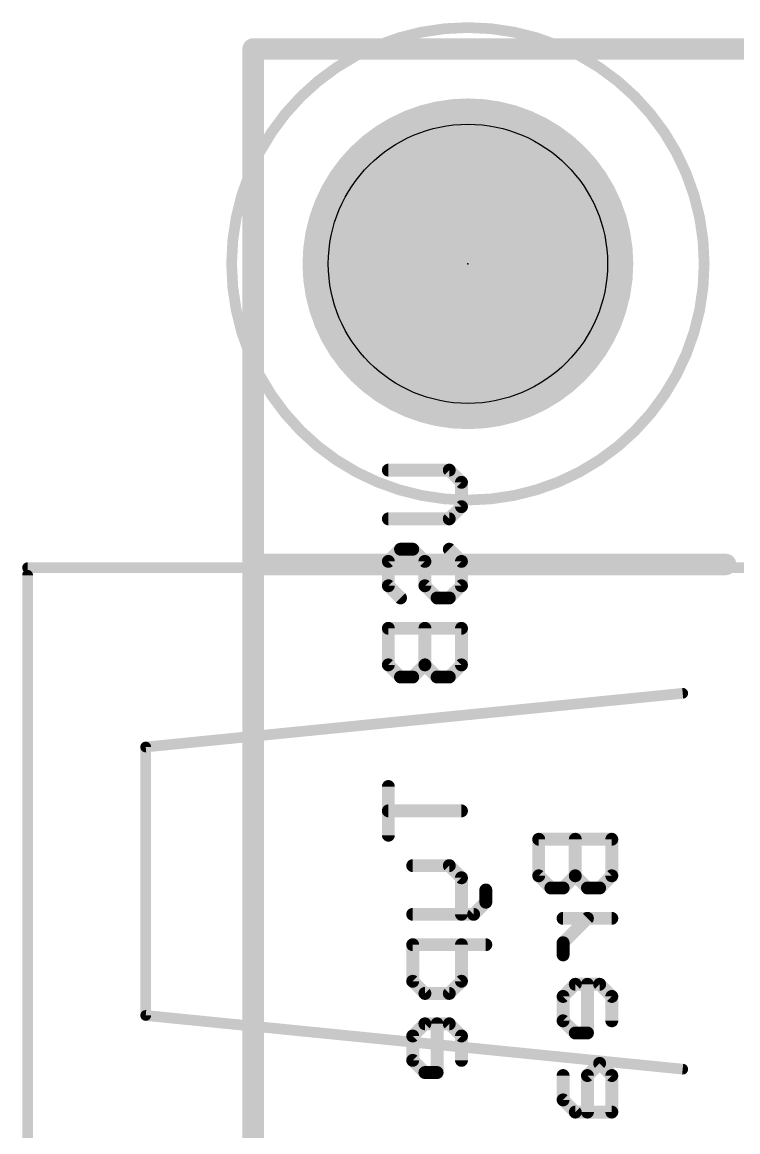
# Model space of a CAD drawing. Extents: x -36 to 72, y -18 to 26.
# Drawn here: x -2.73 to 5.73, y 12.59 to 25.72 of the extents above; entities that cross this region are included whole.
import ezdxf

# ---------------------------------------------------------------- set-up
doc = ezdxf.new("R2010")
doc.units = 0
for name, color, linetype in [('20', 53, 'CONTINUOUS'), ('21', 41, 'CONTINUOUS'), ('22', 40, 'CONTINUOUS'), ('23', 53, 'CONTINUOUS'), ('29', 253, 'CONTINUOUS'), ('30', 253, 'CONTINUOUS'), ('39', 12, 'CONTINUOUS'), ('41', 12, 'CONTINUOUS'), ('42', 132, 'CONTINUOUS'), ('51', 53, 'CONTINUOUS')]:
    doc.layers.add(name, color=color, linetype=linetype)

msp = doc.modelspace()

# ---------------------------------------------------------------- linework, layer by layer
at = {"layer": '20', "const_width": 0.254}
for points in [[(0, 0), (0, 25.4)], [(0, 25.4), (20.32, 25.4)]]:
    msp.add_lwpolyline(points, dxfattribs=at)
at = {"layer": '20', "const_width": 0.127}
for points in [[(0.0635, 25.4, 1), (-0.0635, 25.4)], [(0, 25.4635, 1), (0, 25.3365)]]:
    msp.add_lwpolyline(points, format="xyb", dxfattribs=at)
at = {"layer": '20'}
msp.add_circle((2.54, 22.86), 1.651, dxfattribs=at)
at = {"layer": '21', "const_width": 0.254}
msp.add_lwpolyline([(0, 19.304), (5.588, 19.304)], dxfattribs=at)
at = {"layer": '21', "const_width": 0.127}
for points in [[(0, 19.3675, 1), (0, 19.2405)], [(5.588, 19.2405, 1), (5.588, 19.3675)]]:
    msp.add_lwpolyline(points, format="xyb", dxfattribs=at)
at = {"layer": '22', "const_width": 0.1524}
for points in [[(1.5995, 20.4198), (2.3197, 20.4198)], [(2.3197, 20.4198), (2.4638, 20.2757)], [(2.4638, 20.2757), (2.4638, 19.9876)], [(2.4638, 19.9876), (2.3197, 19.8436)], [(2.3197, 19.8436), (1.5995, 19.8436)], [(1.5995, 19.3402), (1.7435, 19.4843)], [(1.7435, 19.4843), (1.8876, 19.4843)], [(1.8876, 19.4843), (2.0316, 19.3402)], [(2.4638, 19.3402), (2.3197, 19.4843)], [(1.5995, 19.0521), (1.5995, 19.3402)], [(2.0316, 19.3402), (2.0316, 19.0521)], [(2.4638, 19.0521), (2.4638, 19.3402)], [(1.7435, 18.908), (1.5995, 19.0521)], [(2.0316, 19.0521), (2.1757, 18.908)], [(2.3197, 18.908), (2.4638, 19.0521)], [(2.1757, 18.908), (2.3197, 18.908)], [(2.4638, 18.5488), (1.5995, 18.5488)], [(1.5995, 18.5488), (1.5995, 18.1166)], [(2.0316, 18.5488), (2.0316, 18.1166)], [(2.4638, 18.1166), (2.4638, 18.5488)], [(1.5995, 18.1166), (1.7435, 17.9725)], [(1.8876, 17.9725), (2.0316, 18.1166)], [(2.0316, 18.1166), (2.1757, 17.9725)], [(2.3197, 17.9725), (2.4638, 18.1166)], [(1.7435, 17.9725), (1.8876, 17.9725)], [(2.1757, 17.9725), (2.3197, 17.9725)], [(1.5995, 16.6777), (1.5995, 16.1015)], [(2.4638, 16.3896), (1.5995, 16.3896)], [(4.2418, 16.054), (3.3775, 16.054)], [(3.3775, 16.054), (3.3775, 15.6219)], [(3.8096, 16.054), (3.8096, 15.6219)], [(4.2418, 15.6219), (4.2418, 16.054)], [(1.8876, 15.7422), (2.3197, 15.7422)], [(2.3197, 15.7422), (2.4638, 15.5981)], [(2.4638, 15.5981), (2.4638, 15.166)], [(3.3775, 15.6219), (3.5215, 15.4778)], [(3.6656, 15.4778), (3.8096, 15.6219)], [(3.8096, 15.6219), (3.9537, 15.4778)], [(4.0977, 15.4778), (4.2418, 15.6219)], [(2.7519, 15.31), (2.7519, 15.4541)], [(3.5215, 15.4778), (3.6656, 15.4778)], [(3.9537, 15.4778), (4.0977, 15.4778)], [(2.6079, 15.166), (2.7519, 15.31)], [(1.8876, 15.166), (2.6079, 15.166)], [(4.2418, 15.1185), (3.6656, 15.1185)], [(3.9537, 15.1185), (3.6656, 14.8304)], [(2.7519, 14.8067), (1.8876, 14.8067)], [(1.8876, 14.8067), (1.8876, 14.3745)], [(2.4638, 14.3745), (2.4638, 14.8067)], [(3.6656, 14.8304), (3.6656, 14.6864)], [(1.8876, 14.3745), (2.0316, 14.2305)], [(2.3197, 14.2305), (2.4638, 14.3745)], [(2.0316, 14.2305), (2.3197, 14.2305)], [(3.8096, 14.3389), (3.6656, 14.1949)], [(4.0977, 14.3389), (3.8096, 14.3389)], [(3.9537, 13.7627), (3.9537, 14.3389)], [(4.2418, 14.1949), (4.0977, 14.3389)], [(3.6656, 14.1949), (3.6656, 13.9068)], [(4.2418, 13.9068), (4.2418, 14.1949)], [(2.0316, 13.8712), (1.8876, 13.7271)], [(2.3197, 13.8712), (2.0316, 13.8712)], [(2.1757, 13.2949), (2.1757, 13.8712)], [(2.4638, 13.7271), (2.3197, 13.8712)], [(3.6656, 13.9068), (3.8096, 13.7627)], [(1.8876, 13.7271), (1.8876, 13.439)], [(2.4638, 13.439), (2.4638, 13.7271)], [(3.8096, 13.7627), (3.9537, 13.7627)], [(1.8876, 13.439), (2.0316, 13.2949)], [(4.0977, 13.4034), (3.9537, 13.2593)], [(4.2418, 13.2593), (4.0977, 13.4034)], [(2.0316, 13.2949), (2.1757, 13.2949)], [(3.6656, 13.2593), (3.6656, 12.9712)], [(3.9537, 13.2593), (3.9537, 12.8272)], [(4.2418, 12.8272), (4.2418, 13.2593)], [(3.6656, 12.9712), (3.8096, 12.8272)], [(3.8096, 12.8272), (4.2418, 12.8272)]]:
    msp.add_lwpolyline(points, dxfattribs=at)
at = {"layer": '22', "const_width": 0.0762}
for points in [[(1.5995, 20.4579, 1), (1.5995, 20.3817)], [(2.3467, 20.4467, 1), (2.2928, 20.3929)], [(2.3197, 20.3817, 1), (2.3197, 20.4579)], [(2.5019, 20.2757, 1), (2.4257, 20.2757)], [(2.4369, 20.2488, 1), (2.4907, 20.3027)], [(2.4257, 19.9876, 1), (2.5019, 19.9876)], [(2.4907, 19.9607, 1), (2.4369, 20.0146)], [(1.5995, 19.8817, 1), (1.5995, 19.8055)], [(2.2928, 19.8705, 1), (2.3467, 19.8166)], [(2.3197, 19.8055, 1), (2.3197, 19.8817)], [(1.7435, 19.5224, 1), (1.7435, 19.4462)], [(1.7705, 19.4573, 1), (1.7166, 19.5112)], [(1.9145, 19.5112, 1), (1.8606, 19.4573)], [(1.8876, 19.4462, 1), (1.8876, 19.5224)], [(2.3467, 19.5112, 1), (2.2928, 19.4573)], [(1.5725, 19.3672, 1), (1.6264, 19.3133)], [(1.6376, 19.3402, 1), (1.5614, 19.3402)], [(2.0697, 19.3402, 1), (1.9935, 19.3402)], [(2.0047, 19.3133, 1), (2.0586, 19.3672)], [(2.5019, 19.3402, 1), (2.4257, 19.3402)], [(2.4369, 19.3133, 1), (2.4907, 19.3672)], [(1.6264, 19.079, 1), (1.5725, 19.0252)], [(1.5614, 19.0521, 1), (1.6376, 19.0521)], [(1.9935, 19.0521, 1), (2.0697, 19.0521)], [(2.0586, 19.079, 1), (2.0047, 19.0252)], [(2.4257, 19.0521, 1), (2.5019, 19.0521)], [(2.4907, 19.0252, 1), (2.4369, 19.079)], [(1.7166, 18.8811, 1), (1.7705, 18.935)], [(2.1757, 18.9461, 1), (2.1757, 18.8699)], [(2.1487, 18.8811, 1), (2.2026, 18.935)], [(2.2928, 18.935, 1), (2.3467, 18.8811)], [(2.3197, 18.8699, 1), (2.3197, 18.9461)], [(1.5995, 18.5869, 1), (1.5995, 18.5107)], [(1.6376, 18.5488, 1), (1.5614, 18.5488)], [(2.0697, 18.5488, 1), (1.9935, 18.5488)], [(2.5019, 18.5488, 1), (2.4257, 18.5488)], [(2.4638, 18.5107, 1), (2.4638, 18.5869)], [(1.6264, 18.1435, 1), (1.5725, 18.0896)], [(1.5614, 18.1166, 1), (1.6376, 18.1166)], [(2.0586, 18.1435, 1), (2.0047, 18.0896)], [(1.9935, 18.1166, 1), (2.0697, 18.1166)], [(2.0586, 18.0896, 1), (2.0047, 18.1435)], [(2.4257, 18.1166, 1), (2.5019, 18.1166)], [(2.4907, 18.0896, 1), (2.4369, 18.1435)], [(1.7435, 18.0106, 1), (1.7435, 17.9344)], [(1.7166, 17.9456, 1), (1.7705, 17.9995)], [(1.8606, 17.9995, 1), (1.9145, 17.9456)], [(1.8876, 17.9344, 1), (1.8876, 18.0106)], [(2.1757, 18.0106, 1), (2.1757, 17.9344)], [(2.1487, 17.9456, 1), (2.2026, 17.9995)], [(2.2928, 17.9995, 1), (2.3467, 17.9456)], [(2.3197, 17.9344, 1), (2.3197, 18.0106)], [(1.6376, 16.6777, 1), (1.5614, 16.6777)], [(1.5995, 16.4277, 1), (1.5995, 16.3515)], [(2.4638, 16.3515, 1), (2.4638, 16.4277)], [(1.5614, 16.1015, 1), (1.6376, 16.1015)], [(3.3775, 16.0921, 1), (3.3775, 16.0159)], [(3.4156, 16.054, 1), (3.3394, 16.054)], [(3.8477, 16.054, 1), (3.7715, 16.054)], [(4.2799, 16.054, 1), (4.2037, 16.054)], [(4.2418, 16.0159, 1), (4.2418, 16.0921)], [(1.8876, 15.7803, 1), (1.8876, 15.7041)], [(2.3467, 15.7691, 1), (2.2928, 15.7153)], [(2.3197, 15.7041, 1), (2.3197, 15.7803)], [(2.5019, 15.5981, 1), (2.4257, 15.5981)], [(2.4369, 15.5712, 1), (2.4907, 15.6251)], [(3.4044, 15.6488, 1), (3.3505, 15.5949)], [(3.3394, 15.6219, 1), (3.4156, 15.6219)], [(3.8366, 15.6488, 1), (3.7827, 15.5949)], [(3.7715, 15.6219, 1), (3.8477, 15.6219)], [(3.8366, 15.5949, 1), (3.7827, 15.6488)], [(4.2037, 15.6219, 1), (4.2799, 15.6219)], [(4.2687, 15.5949, 1), (4.2149, 15.6488)], [(2.79, 15.4541, 1), (2.7138, 15.4541)], [(3.5215, 15.5159, 1), (3.5215, 15.4397)], [(3.4946, 15.4509, 1), (3.5485, 15.5048)], [(3.6386, 15.5048, 1), (3.6925, 15.4509)], [(3.6656, 15.4397, 1), (3.6656, 15.5159)], [(3.9537, 15.5159, 1), (3.9537, 15.4397)], [(3.9267, 15.4509, 1), (3.9806, 15.5048)], [(4.0708, 15.5048, 1), (4.1247, 15.4509)], [(4.0977, 15.4397, 1), (4.0977, 15.5159)], [(2.7789, 15.2831, 1), (2.725, 15.337)], [(1.8876, 15.2041, 1), (1.8876, 15.1279)], [(2.5809, 15.1929, 1), (2.6348, 15.139)], [(2.6079, 15.1279, 1), (2.6079, 15.2041)], [(2.7138, 15.31, 1), (2.79, 15.31)], [(2.4257, 15.166, 1), (2.5019, 15.166)], [(3.6656, 15.1566, 1), (3.6656, 15.0804)], [(3.9806, 15.0916, 1), (3.9267, 15.1455)], [(4.2418, 15.0804, 1), (4.2418, 15.1566)], [(1.8876, 14.8448, 1), (1.8876, 14.7686)], [(1.9257, 14.8067, 1), (1.8495, 14.8067)], [(2.5019, 14.8067, 1), (2.4257, 14.8067)], [(2.7519, 14.7686, 1), (2.7519, 14.8448)], [(3.7037, 14.8304, 1), (3.6275, 14.8304)], [(3.6386, 14.8573, 1), (3.6925, 14.8035)], [(3.6275, 14.6864, 1), (3.7037, 14.6864)], [(1.9145, 14.4015, 1), (1.8606, 14.3476)], [(2.4907, 14.3476, 1), (2.4369, 14.4015)], [(1.8495, 14.3745, 1), (1.9257, 14.3745)], [(2.0316, 14.2686, 1), (2.0316, 14.1924)], [(2.3197, 14.1924, 1), (2.3197, 14.2686)], [(2.4257, 14.3745, 1), (2.5019, 14.3745)], [(3.8096, 14.377, 1), (3.8096, 14.3008)], [(3.8366, 14.312, 1), (3.7827, 14.3659)], [(3.9918, 14.3389, 1), (3.9156, 14.3389)], [(4.1247, 14.3659, 1), (4.0708, 14.312)], [(4.0977, 14.3008, 1), (4.0977, 14.377)], [(2.0047, 14.2035, 1), (2.0586, 14.2574)], [(2.2928, 14.2574, 1), (2.3467, 14.2035)], [(3.6386, 14.2218, 1), (3.6925, 14.1679)], [(3.7037, 14.1949, 1), (3.6275, 14.1949)], [(4.2799, 14.1949, 1), (4.2037, 14.1949)], [(4.2149, 14.1679, 1), (4.2687, 14.2218)], [(2.0316, 13.9093, 1), (2.0316, 13.8331)], [(2.0586, 13.8442, 1), (2.0047, 13.8981)], [(2.2138, 13.8712, 1), (2.1376, 13.8712)], [(2.3467, 13.8981, 1), (2.2928, 13.8442)], [(2.3197, 13.8331, 1), (2.3197, 13.9093)], [(3.6925, 13.9337, 1), (3.6386, 13.8798)], [(3.6275, 13.9068, 1), (3.7037, 13.9068)], [(4.2037, 13.9068, 1), (4.2799, 13.9068)], [(1.9257, 13.7271, 1), (1.8495, 13.7271)], [(1.8606, 13.754, 1), (1.9145, 13.7002)], [(2.5019, 13.7271, 1), (2.4257, 13.7271)], [(2.4369, 13.7002, 1), (2.4907, 13.754)], [(3.8096, 13.8008, 1), (3.8096, 13.7246)], [(3.7827, 13.7358, 1), (3.8366, 13.7896)], [(3.9156, 13.7627, 1), (3.9918, 13.7627)], [(3.9537, 13.7246, 1), (3.9537, 13.8008)], [(1.9145, 13.4659, 1), (1.8606, 13.4121)], [(1.8495, 13.439, 1), (1.9257, 13.439)], [(2.4257, 13.439, 1), (2.5019, 13.439)], [(4.1247, 13.4303, 1), (4.0708, 13.3765)], [(4.1247, 13.3765, 1), (4.0708, 13.4303)], [(2.0316, 13.333, 1), (2.0316, 13.2568)], [(2.0047, 13.268, 1), (2.0586, 13.3219)], [(2.1376, 13.2949, 1), (2.2138, 13.2949)], [(2.1757, 13.2568, 1), (2.1757, 13.333)], [(3.7037, 13.2593, 1), (3.6275, 13.2593)], [(3.9267, 13.2863, 1), (3.9806, 13.2324)], [(3.9918, 13.2593, 1), (3.9156, 13.2593)], [(4.2799, 13.2593, 1), (4.2037, 13.2593)], [(4.2149, 13.2324, 1), (4.2687, 13.2863)], [(3.6925, 12.9982, 1), (3.6386, 12.9443)], [(3.6275, 12.9712, 1), (3.7037, 12.9712)], [(3.8096, 12.8653, 1), (3.8096, 12.7891)], [(3.7827, 12.8002, 1), (3.8366, 12.8541)], [(3.9156, 12.8272, 1), (3.9918, 12.8272)], [(4.2037, 12.8272, 1), (4.2799, 12.8272)], [(4.2418, 12.7891, 1), (4.2418, 12.8653)]]:
    msp.add_lwpolyline(points, format="xyb", dxfattribs=at)
at = {"layer": '23'}
msp.add_point((2.54, 22.86), dxfattribs=at)
at = {"layer": '29', "const_width": 1.7526}
msp.add_lwpolyline([(2.54, 21.9837, 1), (2.54, 23.7363, 1), (2.54, 21.9837)], format="xyb", dxfattribs=at)
at = {"layer": '30', "const_width": 1.7526}
msp.add_lwpolyline([(2.54, 21.9837, 1), (2.54, 23.7363, 1), (2.54, 21.9837)], format="xyb", dxfattribs=at)
at = {"layer": '39', "const_width": 0.127}
msp.add_lwpolyline([(2.54, 20.066, 1), (2.54, 25.654, 1), (2.54, 20.066)], format="xyb", dxfattribs=at)
at = {"layer": '41'}
for points, const_width in [([(2.54, 24.7142, 1), (2.54, 21.0058)], 0.2032), ([(2.54, 21.0058, 1), (2.54, 24.7142)], 0.2032), ([(2.54, 24.765, 1), (2.54, 24.6634)], 0.1016), ([(2.54, 24.6634, 1), (2.54, 24.765)], 0.1016), ([(2.54, 21.0566, 1), (2.54, 20.955)], 0.1016), ([(2.54, 20.955, 1), (2.54, 21.0566)], 0.1016)]:
    msp.add_lwpolyline(points, format="xyb", dxfattribs=dict(at, const_width=const_width))
at = {"layer": '42'}
for points, const_width in [([(2.54, 24.7142, 1), (2.54, 21.0058)], 0.2032), ([(2.54, 21.0058, 1), (2.54, 24.7142)], 0.2032), ([(2.54, 24.765, 1), (2.54, 24.6634)], 0.1016), ([(2.54, 24.6634, 1), (2.54, 24.765)], 0.1016), ([(2.54, 21.0566, 1), (2.54, 20.955)], 0.1016), ([(2.54, 20.955, 1), (2.54, 21.0566)], 0.1016)]:
    msp.add_lwpolyline(points, format="xyb", dxfattribs=dict(at, const_width=const_width))
at = {"layer": '51', "const_width": 0.127}
for points in [[(11.3157, 19.2659), (-2.667, 19.2659)], [(-2.667, 19.177), (-2.667, 6.223)], [(5.08, 17.78), (-1.27, 17.145)], [(-1.27, 17.145), (-1.27, 13.97)], [(-1.27, 13.97), (5.08, 13.335)]]:
    msp.add_lwpolyline(points, dxfattribs=at)
at = {"layer": '51', "const_width": 0.0635}
for points in [[(-2.667, 19.2977, 1), (-2.667, 19.2342)], [(-2.6353, 19.177, 1), (-2.6988, 19.177)], [(5.0832, 17.7484, 1), (5.0768, 17.8116)], [(-1.2383, 17.145, 1), (-1.3017, 17.145)], [(-1.2732, 17.1766, 1), (-1.2668, 17.1134)], [(-1.2668, 14.0016, 1), (-1.2732, 13.9384)], [(-1.3017, 13.97, 1), (-1.2383, 13.97)], [(5.0768, 13.3034, 1), (5.0832, 13.3666)]]:
    msp.add_lwpolyline(points, format="xyb", dxfattribs=at)

doc.saveas('drawing.dxf')
